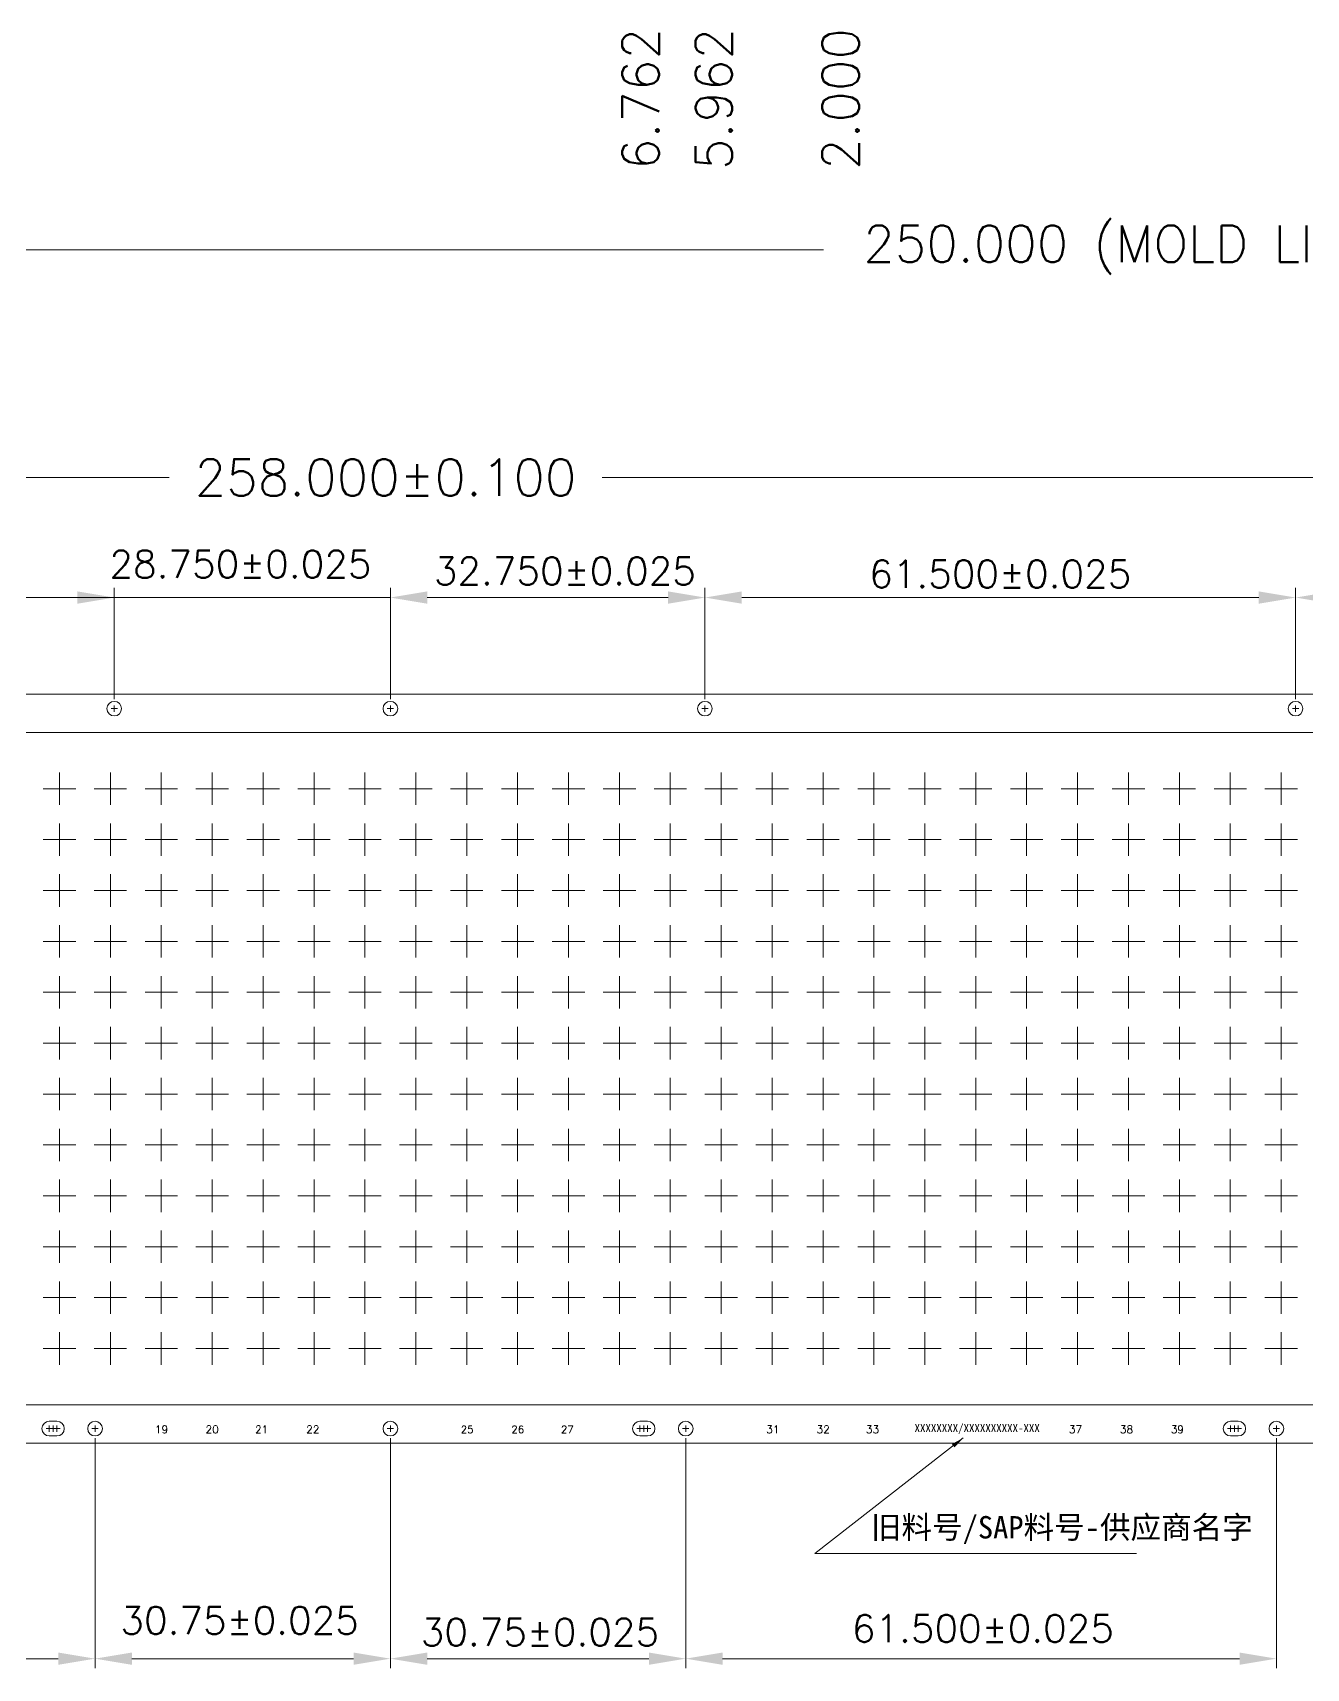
# Model space of a CAD drawing. Header units: millimetres. Extents: x 4859 to 4983, y 1620 to 1771.
# Drawn here: x 4894.8 to 4934.6, y 1623.7 to 1674.8 of the extents above; entities that cross this region are included whole.
import ezdxf

# ---------------------------------------------------------------- set-up
doc = ezdxf.new("R2010")
doc.units = ezdxf.units.MM
doc.linetypes.add('CENTER', pattern=[2, 1.25, -0.25, 0.25, -0.25])
for name, color, linetype in [('1', 7, 'Continuous'), ('PKG', 2, 'Continuous'), ('中心线', 1, 'CENTER')]:
    doc.layers.add(name, color=color, linetype=linetype)
doc.layers.add('标注线', color=3, linetype='Continuous', lineweight=18)
doc.styles.add('SIMPLEX', font='SIMPLEX')
doc.styles.get("Standard").update_dxf_attribs({"font": 'SimSun.ttf'})
doc.styles.add('宋体', font='SimSun.ttf')
doc.dimstyles.new('ISO-25', dxfattribs={"dimtxt": 0.1, "dimasz": 0.08, "dimexe": 0.015, "dimexo": 0.015, "dimgap": 0.02, "dimtad": 0, "dimzin": 1, "dimdsep": 46, "dimtxsty": 'Standard', "dimcen": 0.1, "dimadec": 0, "dimazin": 0, "dimtfac": 1, "dimtmove": 0, "dimatfit": 3, "dimfxl": 1, "dimarcsym": 0})

msp = doc.modelspace()

# ---------------------------------------------------------------- linework, layer by layer
at = {"layer": '1', "lineweight": 5}
for p, q in [((4867.4315, 1654.1695), (4944.2315, 1654.1695)), ((4944.2315, 1630.7695), (4867.4315, 1630.7695))]:
    msp.add_line(p, q, dxfattribs=at)
for points in [[(4895.5679, 1630.9945, 1), (4895.5679, 1631.4517), (4895.3279, 1631.4517, 1), (4895.3279, 1630.9945)], [(4914.0179, 1630.9945, 1), (4914.0179, 1631.4517), (4913.7779, 1631.4517, 1), (4913.7779, 1630.9945)], [(4932.4679, 1630.9945, 1), (4932.4679, 1631.4517), (4932.2279, 1631.4517, 1), (4932.2279, 1630.9945)]]:
    msp.add_lwpolyline(points, format="xyb", close=True, dxfattribs=at)
for centre in [(4897.3565, 1653.7159), (4905.9815, 1653.7159), (4915.8065, 1653.7159), (4934.2565, 1653.7159), (4896.7565, 1631.2231), (4905.9815, 1631.2231), (4915.2065, 1631.2231), (4933.6565, 1631.2231)]:
    msp.add_circle(centre, 0.2286, dxfattribs=at)
at = {"layer": 'PKG', "lineweight": 5}
for p, q in [((4897.2565, 1653.7159), (4897.4565, 1653.7159)), ((4897.3565, 1653.6159), (4897.3565, 1653.8159)), ((4905.8815, 1653.7159), (4906.0815, 1653.7159)), ((4905.9815, 1653.6159), (4905.9815, 1653.8159)), ((4915.7065, 1653.7159), (4915.9065, 1653.7159)), ((4915.8065, 1653.6159), (4915.8065, 1653.8159)), ((4934.1565, 1653.7159), (4934.3565, 1653.7159)), ((4934.2565, 1653.6159), (4934.2565, 1653.8159)), ((4895.2279, 1631.2231), (4895.4279, 1631.2231)), ((4895.3279, 1631.1231), (4895.3279, 1631.3231)), ((4895.3479, 1631.2231), (4895.5479, 1631.2231)), ((4895.4479, 1631.1231), (4895.4479, 1631.3231)), ((4895.4679, 1631.2231), (4895.6679, 1631.2231)), ((4895.5679, 1631.1231), (4895.5679, 1631.3231)), ((4896.6565, 1631.2231), (4896.8565, 1631.2231)), ((4896.7565, 1631.1231), (4896.7565, 1631.3231)), ((4905.8815, 1631.2231), (4906.0815, 1631.2231)), ((4905.9815, 1631.1231), (4905.9815, 1631.3231)), ((4913.6779, 1631.2231), (4913.8779, 1631.2231)), ((4913.7779, 1631.1231), (4913.7779, 1631.3231)), ((4913.7979, 1631.2231), (4913.9979, 1631.2231)), ((4913.8979, 1631.1231), (4913.8979, 1631.3231)), ((4913.9179, 1631.2231), (4914.1179, 1631.2231)), ((4914.0179, 1631.1231), (4914.0179, 1631.3231)), ((4915.1065, 1631.2231), (4915.3065, 1631.2231)), ((4915.2065, 1631.1231), (4915.2065, 1631.3231)), ((4932.1279, 1631.2231), (4932.3279, 1631.2231)), ((4932.2279, 1631.1231), (4932.2279, 1631.3231)), ((4932.2479, 1631.2231), (4932.4479, 1631.2231)), ((4932.3479, 1631.1231), (4932.3479, 1631.3231)), ((4932.3679, 1631.2231), (4932.5679, 1631.2231)), ((4932.4679, 1631.1231), (4932.4679, 1631.3231)), ((4933.5565, 1631.2231), (4933.7565, 1631.2231)), ((4933.6565, 1631.1231), (4933.6565, 1631.3231))]:
    msp.add_line(p, q, dxfattribs=at)
msp.add_lwpolyline([(4868.4815, 1631.9695), (4943.4815, 1631.9695), (4943.4815, 1652.9695), (4868.4815, 1652.9695)], close=True, dxfattribs=at)
at = {"layer": '中心线', "linetype": 'CENTER', "lineweight": 5}
for p, q in [((4895.6465, 1651.7218), (4895.6465, 1650.7073)), ((4897.2365, 1651.7218), (4897.2365, 1650.7073)), ((4898.8265, 1651.7218), (4898.8265, 1650.7073)), ((4900.4165, 1651.7218), (4900.4165, 1650.7073)), ((4902.0065, 1651.7218), (4902.0065, 1650.7073)), ((4903.5965, 1651.7218), (4903.5965, 1650.7073)), ((4905.1865, 1651.7218), (4905.1865, 1650.7073)), ((4906.7765, 1651.7218), (4906.7765, 1650.7073)), ((4908.3665, 1651.7218), (4908.3665, 1650.7073)), ((4909.9565, 1651.7218), (4909.9565, 1650.7073)), ((4911.5465, 1651.7218), (4911.5465, 1650.7073)), ((4913.1365, 1651.7218), (4913.1365, 1650.7073)), ((4914.7265, 1651.7218), (4914.7265, 1650.7073)), ((4916.3165, 1651.7218), (4916.3165, 1650.7073)), ((4917.9065, 1651.7218), (4917.9065, 1650.7073)), ((4919.4965, 1651.7218), (4919.4965, 1650.7073)), ((4921.0865, 1651.7218), (4921.0865, 1650.7073)), ((4922.6765, 1651.7218), (4922.6765, 1650.7073)), ((4924.2665, 1651.7218), (4924.2665, 1650.7073)), ((4925.8565, 1651.7218), (4925.8565, 1650.7073)), ((4927.4465, 1651.7218), (4927.4465, 1650.7073)), ((4929.0365, 1651.7218), (4929.0365, 1650.7073)), ((4930.6265, 1651.7218), (4930.6265, 1650.7073)), ((4932.2165, 1651.7218), (4932.2165, 1650.7073)), ((4933.8065, 1651.7218), (4933.8065, 1650.7073)), ((4895.1392, 1651.2145), (4896.1537, 1651.2145)), ((4896.7292, 1651.2145), (4897.7437, 1651.2145)), ((4898.3192, 1651.2145), (4899.3337, 1651.2145)), ((4899.9092, 1651.2145), (4900.9237, 1651.2145)), ((4901.4992, 1651.2145), (4902.5137, 1651.2145)), ((4903.0892, 1651.2145), (4904.1037, 1651.2145)), ((4904.6792, 1651.2145), (4905.6937, 1651.2145)), ((4906.2692, 1651.2145), (4907.2837, 1651.2145)), ((4907.8592, 1651.2145), (4908.8737, 1651.2145)), ((4909.4492, 1651.2145), (4910.4637, 1651.2145)), ((4911.0392, 1651.2145), (4912.0537, 1651.2145)), ((4912.6292, 1651.2145), (4913.6437, 1651.2145)), ((4914.2192, 1651.2145), (4915.2337, 1651.2145)), ((4915.8092, 1651.2145), (4916.8237, 1651.2145)), ((4917.3992, 1651.2145), (4918.4137, 1651.2145)), ((4918.9892, 1651.2145), (4920.0037, 1651.2145)), ((4920.5792, 1651.2145), (4921.5937, 1651.2145)), ((4922.1692, 1651.2145), (4923.1837, 1651.2145)), ((4923.7592, 1651.2145), (4924.7737, 1651.2145)), ((4925.3492, 1651.2145), (4926.3637, 1651.2145)), ((4926.9392, 1651.2145), (4927.9537, 1651.2145)), ((4928.5292, 1651.2145), (4929.5437, 1651.2145)), ((4930.1192, 1651.2145), (4931.1337, 1651.2145)), ((4931.7092, 1651.2145), (4932.7237, 1651.2145)), ((4933.2992, 1651.2145), (4934.3137, 1651.2145)), ((4895.6465, 1650.1318), (4895.6465, 1649.1173)), ((4897.2365, 1650.1318), (4897.2365, 1649.1173)), ((4898.8265, 1650.1318), (4898.8265, 1649.1173)), ((4900.4165, 1650.1318), (4900.4165, 1649.1173)), ((4902.0065, 1650.1318), (4902.0065, 1649.1173)), ((4903.5965, 1650.1318), (4903.5965, 1649.1173)), ((4905.1865, 1650.1318), (4905.1865, 1649.1173)), ((4906.7765, 1650.1318), (4906.7765, 1649.1173)), ((4908.3665, 1650.1318), (4908.3665, 1649.1173)), ((4909.9565, 1650.1318), (4909.9565, 1649.1173)), ((4911.5465, 1650.1318), (4911.5465, 1649.1173)), ((4913.1365, 1650.1318), (4913.1365, 1649.1173)), ((4914.7265, 1650.1318), (4914.7265, 1649.1173)), ((4916.3165, 1650.1318), (4916.3165, 1649.1173)), ((4917.9065, 1650.1318), (4917.9065, 1649.1173)), ((4919.4965, 1650.1318), (4919.4965, 1649.1173)), ((4921.0865, 1650.1318), (4921.0865, 1649.1173)), ((4922.6765, 1650.1318), (4922.6765, 1649.1173)), ((4924.2665, 1650.1318), (4924.2665, 1649.1173)), ((4925.8565, 1650.1318), (4925.8565, 1649.1173)), ((4927.4465, 1650.1318), (4927.4465, 1649.1173)), ((4929.0365, 1650.1318), (4929.0365, 1649.1173)), ((4930.6265, 1650.1318), (4930.6265, 1649.1173)), ((4932.2165, 1650.1318), (4932.2165, 1649.1173)), ((4933.8065, 1650.1318), (4933.8065, 1649.1173)), ((4895.1392, 1649.6245), (4896.1537, 1649.6245)), ((4896.7292, 1649.6245), (4897.7437, 1649.6245)), ((4898.3192, 1649.6245), (4899.3337, 1649.6245)), ((4899.9092, 1649.6245), (4900.9237, 1649.6245)), ((4901.4992, 1649.6245), (4902.5137, 1649.6245)), ((4903.0892, 1649.6245), (4904.1037, 1649.6245)), ((4904.6792, 1649.6245), (4905.6937, 1649.6245)), ((4906.2692, 1649.6245), (4907.2837, 1649.6245)), ((4907.8592, 1649.6245), (4908.8737, 1649.6245)), ((4909.4492, 1649.6245), (4910.4637, 1649.6245)), ((4911.0392, 1649.6245), (4912.0537, 1649.6245)), ((4912.6292, 1649.6245), (4913.6437, 1649.6245)), ((4914.2192, 1649.6245), (4915.2337, 1649.6245)), ((4915.8092, 1649.6245), (4916.8237, 1649.6245)), ((4917.3992, 1649.6245), (4918.4137, 1649.6245)), ((4918.9892, 1649.6245), (4920.0037, 1649.6245)), ((4920.5792, 1649.6245), (4921.5937, 1649.6245)), ((4922.1692, 1649.6245), (4923.1837, 1649.6245)), ((4923.7592, 1649.6245), (4924.7737, 1649.6245)), ((4925.3492, 1649.6245), (4926.3637, 1649.6245)), ((4926.9392, 1649.6245), (4927.9537, 1649.6245)), ((4928.5292, 1649.6245), (4929.5437, 1649.6245)), ((4930.1192, 1649.6245), (4931.1337, 1649.6245)), ((4931.7092, 1649.6245), (4932.7237, 1649.6245)), ((4933.2992, 1649.6245), (4934.3137, 1649.6245)), ((4895.6465, 1648.5418), (4895.6465, 1647.5273)), ((4897.2365, 1648.5418), (4897.2365, 1647.5273)), ((4898.8265, 1648.5418), (4898.8265, 1647.5273)), ((4900.4165, 1648.5418), (4900.4165, 1647.5273)), ((4902.0065, 1648.5418), (4902.0065, 1647.5273)), ((4903.5965, 1648.5418), (4903.5965, 1647.5273)), ((4905.1865, 1648.5418), (4905.1865, 1647.5273)), ((4906.7765, 1648.5418), (4906.7765, 1647.5273)), ((4908.3665, 1648.5418), (4908.3665, 1647.5273)), ((4909.9565, 1648.5418), (4909.9565, 1647.5273)), ((4911.5465, 1648.5418), (4911.5465, 1647.5273)), ((4913.1365, 1648.5418), (4913.1365, 1647.5273)), ((4914.7265, 1648.5418), (4914.7265, 1647.5273)), ((4916.3165, 1648.5418), (4916.3165, 1647.5273)), ((4917.9065, 1648.5418), (4917.9065, 1647.5273)), ((4919.4965, 1648.5418), (4919.4965, 1647.5273)), ((4921.0865, 1648.5418), (4921.0865, 1647.5273)), ((4922.6765, 1648.5418), (4922.6765, 1647.5273)), ((4924.2665, 1648.5418), (4924.2665, 1647.5273)), ((4925.8565, 1648.5418), (4925.8565, 1647.5273)), ((4927.4465, 1648.5418), (4927.4465, 1647.5273)), ((4929.0365, 1648.5418), (4929.0365, 1647.5273)), ((4930.6265, 1648.5418), (4930.6265, 1647.5273)), ((4932.2165, 1648.5418), (4932.2165, 1647.5273)), ((4933.8065, 1648.5418), (4933.8065, 1647.5273)), ((4895.1392, 1648.0345), (4896.1537, 1648.0345)), ((4896.7292, 1648.0345), (4897.7437, 1648.0345)), ((4898.3192, 1648.0345), (4899.3337, 1648.0345)), ((4899.9092, 1648.0345), (4900.9237, 1648.0345)), ((4901.4992, 1648.0345), (4902.5137, 1648.0345)), ((4903.0892, 1648.0345), (4904.1037, 1648.0345)), ((4904.6792, 1648.0345), (4905.6937, 1648.0345)), ((4906.2692, 1648.0345), (4907.2837, 1648.0345)), ((4907.8592, 1648.0345), (4908.8737, 1648.0345)), ((4909.4492, 1648.0345), (4910.4637, 1648.0345)), ((4911.0392, 1648.0345), (4912.0537, 1648.0345)), ((4912.6292, 1648.0345), (4913.6437, 1648.0345)), ((4914.2192, 1648.0345), (4915.2337, 1648.0345)), ((4915.8092, 1648.0345), (4916.8237, 1648.0345)), ((4917.3992, 1648.0345), (4918.4137, 1648.0345)), ((4918.9892, 1648.0345), (4920.0037, 1648.0345)), ((4920.5792, 1648.0345), (4921.5937, 1648.0345)), ((4922.1692, 1648.0345), (4923.1837, 1648.0345)), ((4923.7592, 1648.0345), (4924.7737, 1648.0345)), ((4925.3492, 1648.0345), (4926.3637, 1648.0345)), ((4926.9392, 1648.0345), (4927.9537, 1648.0345)), ((4928.5292, 1648.0345), (4929.5437, 1648.0345)), ((4930.1192, 1648.0345), (4931.1337, 1648.0345)), ((4931.7092, 1648.0345), (4932.7237, 1648.0345)), ((4933.2992, 1648.0345), (4934.3137, 1648.0345)), ((4895.6465, 1646.9518), (4895.6465, 1645.9373)), ((4897.2365, 1646.9518), (4897.2365, 1645.9373)), ((4898.8265, 1646.9518), (4898.8265, 1645.9373)), ((4900.4165, 1646.9518), (4900.4165, 1645.9373)), ((4902.0065, 1646.9518), (4902.0065, 1645.9373)), ((4903.5965, 1646.9518), (4903.5965, 1645.9373)), ((4905.1865, 1646.9518), (4905.1865, 1645.9373)), ((4906.7765, 1646.9518), (4906.7765, 1645.9373)), ((4908.3665, 1646.9518), (4908.3665, 1645.9373)), ((4909.9565, 1646.9518), (4909.9565, 1645.9373)), ((4911.5465, 1646.9518), (4911.5465, 1645.9373)), ((4913.1365, 1646.9518), (4913.1365, 1645.9373)), ((4914.7265, 1646.9518), (4914.7265, 1645.9373)), ((4916.3165, 1646.9518), (4916.3165, 1645.9373)), ((4917.9065, 1646.9518), (4917.9065, 1645.9373)), ((4919.4965, 1646.9518), (4919.4965, 1645.9373)), ((4921.0865, 1646.9518), (4921.0865, 1645.9373)), ((4922.6765, 1646.9518), (4922.6765, 1645.9373)), ((4924.2665, 1646.9518), (4924.2665, 1645.9373)), ((4925.8565, 1646.9518), (4925.8565, 1645.9373)), ((4927.4465, 1646.9518), (4927.4465, 1645.9373)), ((4929.0365, 1646.9518), (4929.0365, 1645.9373)), ((4930.6265, 1646.9518), (4930.6265, 1645.9373)), ((4932.2165, 1646.9518), (4932.2165, 1645.9373)), ((4933.8065, 1646.9518), (4933.8065, 1645.9373)), ((4895.1392, 1646.4445), (4896.1537, 1646.4445)), ((4896.7292, 1646.4445), (4897.7437, 1646.4445)), ((4898.3192, 1646.4445), (4899.3337, 1646.4445)), ((4899.9092, 1646.4445), (4900.9237, 1646.4445)), ((4901.4992, 1646.4445), (4902.5137, 1646.4445)), ((4903.0892, 1646.4445), (4904.1037, 1646.4445)), ((4904.6792, 1646.4445), (4905.6937, 1646.4445)), ((4906.2692, 1646.4445), (4907.2837, 1646.4445)), ((4907.8592, 1646.4445), (4908.8737, 1646.4445)), ((4909.4492, 1646.4445), (4910.4637, 1646.4445)), ((4911.0392, 1646.4445), (4912.0537, 1646.4445)), ((4912.6292, 1646.4445), (4913.6437, 1646.4445)), ((4914.2192, 1646.4445), (4915.2337, 1646.4445)), ((4915.8092, 1646.4445), (4916.8237, 1646.4445)), ((4917.3992, 1646.4445), (4918.4137, 1646.4445)), ((4918.9892, 1646.4445), (4920.0037, 1646.4445)), ((4920.5792, 1646.4445), (4921.5937, 1646.4445)), ((4922.1692, 1646.4445), (4923.1837, 1646.4445)), ((4923.7592, 1646.4445), (4924.7737, 1646.4445)), ((4925.3492, 1646.4445), (4926.3637, 1646.4445)), ((4926.9392, 1646.4445), (4927.9537, 1646.4445)), ((4928.5292, 1646.4445), (4929.5437, 1646.4445)), ((4930.1192, 1646.4445), (4931.1337, 1646.4445)), ((4931.7092, 1646.4445), (4932.7237, 1646.4445)), ((4933.2992, 1646.4445), (4934.3137, 1646.4445)), ((4895.6465, 1645.3618), (4895.6465, 1644.3473)), ((4897.2365, 1645.3618), (4897.2365, 1644.3473)), ((4898.8265, 1645.3618), (4898.8265, 1644.3473)), ((4900.4165, 1645.3618), (4900.4165, 1644.3473)), ((4902.0065, 1645.3618), (4902.0065, 1644.3473)), ((4903.5965, 1645.3618), (4903.5965, 1644.3473)), ((4905.1865, 1645.3618), (4905.1865, 1644.3473)), ((4906.7765, 1645.3618), (4906.7765, 1644.3473)), ((4908.3665, 1645.3618), (4908.3665, 1644.3473)), ((4909.9565, 1645.3618), (4909.9565, 1644.3473)), ((4911.5465, 1645.3618), (4911.5465, 1644.3473)), ((4913.1365, 1645.3618), (4913.1365, 1644.3473)), ((4914.7265, 1645.3618), (4914.7265, 1644.3473)), ((4916.3165, 1645.3618), (4916.3165, 1644.3473)), ((4917.9065, 1645.3618), (4917.9065, 1644.3473)), ((4919.4965, 1645.3618), (4919.4965, 1644.3473)), ((4921.0865, 1645.3618), (4921.0865, 1644.3473)), ((4922.6765, 1645.3618), (4922.6765, 1644.3473)), ((4924.2665, 1645.3618), (4924.2665, 1644.3473)), ((4925.8565, 1645.3618), (4925.8565, 1644.3473)), ((4927.4465, 1645.3618), (4927.4465, 1644.3473)), ((4929.0365, 1645.3618), (4929.0365, 1644.3473)), ((4930.6265, 1645.3618), (4930.6265, 1644.3473)), ((4932.2165, 1645.3618), (4932.2165, 1644.3473)), ((4933.8065, 1645.3618), (4933.8065, 1644.3473)), ((4895.1392, 1644.8545), (4896.1537, 1644.8545)), ((4896.7292, 1644.8545), (4897.7437, 1644.8545)), ((4898.3192, 1644.8545), (4899.3337, 1644.8545)), ((4899.9092, 1644.8545), (4900.9237, 1644.8545)), ((4901.4992, 1644.8545), (4902.5137, 1644.8545)), ((4903.0892, 1644.8545), (4904.1037, 1644.8545)), ((4904.6792, 1644.8545), (4905.6937, 1644.8545)), ((4906.2692, 1644.8545), (4907.2837, 1644.8545)), ((4907.8592, 1644.8545), (4908.8737, 1644.8545)), ((4909.4492, 1644.8545), (4910.4637, 1644.8545)), ((4911.0392, 1644.8545), (4912.0537, 1644.8545)), ((4912.6292, 1644.8545), (4913.6437, 1644.8545)), ((4914.2192, 1644.8545), (4915.2337, 1644.8545)), ((4915.8092, 1644.8545), (4916.8237, 1644.8545)), ((4917.3992, 1644.8545), (4918.4137, 1644.8545)), ((4918.9892, 1644.8545), (4920.0037, 1644.8545)), ((4920.5792, 1644.8545), (4921.5937, 1644.8545)), ((4922.1692, 1644.8545), (4923.1837, 1644.8545)), ((4923.7592, 1644.8545), (4924.7737, 1644.8545)), ((4925.3492, 1644.8545), (4926.3637, 1644.8545)), ((4926.9392, 1644.8545), (4927.9537, 1644.8545)), ((4928.5292, 1644.8545), (4929.5437, 1644.8545)), ((4930.1192, 1644.8545), (4931.1337, 1644.8545)), ((4931.7092, 1644.8545), (4932.7237, 1644.8545)), ((4933.2992, 1644.8545), (4934.3137, 1644.8545)), ((4895.6465, 1643.7718), (4895.6465, 1642.7573)), ((4897.2365, 1643.7718), (4897.2365, 1642.7573)), ((4898.8265, 1643.7718), (4898.8265, 1642.7573)), ((4900.4165, 1643.7718), (4900.4165, 1642.7573)), ((4902.0065, 1643.7718), (4902.0065, 1642.7573)), ((4903.5965, 1643.7718), (4903.5965, 1642.7573)), ((4905.1865, 1643.7718), (4905.1865, 1642.7573)), ((4906.7765, 1643.7718), (4906.7765, 1642.7573)), ((4908.3665, 1643.7718), (4908.3665, 1642.7573)), ((4909.9565, 1643.7718), (4909.9565, 1642.7573)), ((4911.5465, 1643.7718), (4911.5465, 1642.7573)), ((4913.1365, 1643.7718), (4913.1365, 1642.7573)), ((4914.7265, 1643.7718), (4914.7265, 1642.7573)), ((4916.3165, 1643.7718), (4916.3165, 1642.7573)), ((4917.9065, 1643.7718), (4917.9065, 1642.7573)), ((4919.4965, 1643.7718), (4919.4965, 1642.7573)), ((4921.0865, 1643.7718), (4921.0865, 1642.7573)), ((4922.6765, 1643.7718), (4922.6765, 1642.7573)), ((4924.2665, 1643.7718), (4924.2665, 1642.7573)), ((4925.8565, 1643.7718), (4925.8565, 1642.7573)), ((4927.4465, 1643.7718), (4927.4465, 1642.7573)), ((4929.0365, 1643.7718), (4929.0365, 1642.7573)), ((4930.6265, 1643.7718), (4930.6265, 1642.7573)), ((4932.2165, 1643.7718), (4932.2165, 1642.7573)), ((4933.8065, 1643.7718), (4933.8065, 1642.7573)), ((4895.1392, 1643.2645), (4896.1537, 1643.2645)), ((4896.7292, 1643.2645), (4897.7437, 1643.2645)), ((4898.3192, 1643.2645), (4899.3337, 1643.2645)), ((4899.9092, 1643.2645), (4900.9237, 1643.2645)), ((4901.4992, 1643.2645), (4902.5137, 1643.2645)), ((4903.0892, 1643.2645), (4904.1037, 1643.2645)), ((4904.6792, 1643.2645), (4905.6937, 1643.2645)), ((4906.2692, 1643.2645), (4907.2837, 1643.2645)), ((4907.8592, 1643.2645), (4908.8737, 1643.2645)), ((4909.4492, 1643.2645), (4910.4637, 1643.2645)), ((4911.0392, 1643.2645), (4912.0537, 1643.2645)), ((4912.6292, 1643.2645), (4913.6437, 1643.2645)), ((4914.2192, 1643.2645), (4915.2337, 1643.2645)), ((4915.8092, 1643.2645), (4916.8237, 1643.2645)), ((4917.3992, 1643.2645), (4918.4137, 1643.2645)), ((4918.9892, 1643.2645), (4920.0037, 1643.2645)), ((4920.5792, 1643.2645), (4921.5937, 1643.2645)), ((4922.1692, 1643.2645), (4923.1837, 1643.2645)), ((4923.7592, 1643.2645), (4924.7737, 1643.2645)), ((4925.3492, 1643.2645), (4926.3637, 1643.2645)), ((4926.9392, 1643.2645), (4927.9537, 1643.2645)), ((4928.5292, 1643.2645), (4929.5437, 1643.2645)), ((4930.1192, 1643.2645), (4931.1337, 1643.2645)), ((4931.7092, 1643.2645), (4932.7237, 1643.2645)), ((4933.2992, 1643.2645), (4934.3137, 1643.2645)), ((4895.6465, 1642.1818), (4895.6465, 1641.1673)), ((4897.2365, 1642.1818), (4897.2365, 1641.1673)), ((4898.8265, 1642.1818), (4898.8265, 1641.1673)), ((4900.4165, 1642.1818), (4900.4165, 1641.1673)), ((4902.0065, 1642.1818), (4902.0065, 1641.1673)), ((4903.5965, 1642.1818), (4903.5965, 1641.1673)), ((4905.1865, 1642.1818), (4905.1865, 1641.1673)), ((4906.7765, 1642.1818), (4906.7765, 1641.1673)), ((4908.3665, 1642.1818), (4908.3665, 1641.1673)), ((4909.9565, 1642.1818), (4909.9565, 1641.1673)), ((4911.5465, 1642.1818), (4911.5465, 1641.1673)), ((4913.1365, 1642.1818), (4913.1365, 1641.1673)), ((4914.7265, 1642.1818), (4914.7265, 1641.1673)), ((4916.3165, 1642.1818), (4916.3165, 1641.1673)), ((4917.9065, 1642.1818), (4917.9065, 1641.1673)), ((4919.4965, 1642.1818), (4919.4965, 1641.1673)), ((4921.0865, 1642.1818), (4921.0865, 1641.1673)), ((4922.6765, 1642.1818), (4922.6765, 1641.1673)), ((4924.2665, 1642.1818), (4924.2665, 1641.1673)), ((4925.8565, 1642.1818), (4925.8565, 1641.1673)), ((4927.4465, 1642.1818), (4927.4465, 1641.1673)), ((4929.0365, 1642.1818), (4929.0365, 1641.1673)), ((4930.6265, 1642.1818), (4930.6265, 1641.1673)), ((4932.2165, 1642.1818), (4932.2165, 1641.1673)), ((4933.8065, 1642.1818), (4933.8065, 1641.1673)), ((4895.1392, 1641.6745), (4896.1537, 1641.6745)), ((4896.7292, 1641.6745), (4897.7437, 1641.6745)), ((4898.3192, 1641.6745), (4899.3337, 1641.6745)), ((4899.9092, 1641.6745), (4900.9237, 1641.6745)), ((4901.4992, 1641.6745), (4902.5137, 1641.6745)), ((4903.0892, 1641.6745), (4904.1037, 1641.6745)), ((4904.6792, 1641.6745), (4905.6937, 1641.6745)), ((4906.2692, 1641.6745), (4907.2837, 1641.6745)), ((4907.8592, 1641.6745), (4908.8737, 1641.6745)), ((4909.4492, 1641.6745), (4910.4637, 1641.6745)), ((4911.0392, 1641.6745), (4912.0537, 1641.6745)), ((4912.6292, 1641.6745), (4913.6437, 1641.6745)), ((4914.2192, 1641.6745), (4915.2337, 1641.6745)), ((4915.8092, 1641.6745), (4916.8237, 1641.6745)), ((4917.3992, 1641.6745), (4918.4137, 1641.6745)), ((4918.9892, 1641.6745), (4920.0037, 1641.6745)), ((4920.5792, 1641.6745), (4921.5937, 1641.6745)), ((4922.1692, 1641.6745), (4923.1837, 1641.6745)), ((4923.7592, 1641.6745), (4924.7737, 1641.6745)), ((4925.3492, 1641.6745), (4926.3637, 1641.6745)), ((4926.9392, 1641.6745), (4927.9537, 1641.6745)), ((4928.5292, 1641.6745), (4929.5437, 1641.6745)), ((4930.1192, 1641.6745), (4931.1337, 1641.6745)), ((4931.7092, 1641.6745), (4932.7237, 1641.6745)), ((4933.2992, 1641.6745), (4934.3137, 1641.6745)), ((4895.6465, 1640.5918), (4895.6465, 1639.5773)), ((4897.2365, 1640.5918), (4897.2365, 1639.5773)), ((4898.8265, 1640.5918), (4898.8265, 1639.5773)), ((4900.4165, 1640.5918), (4900.4165, 1639.5773)), ((4902.0065, 1640.5918), (4902.0065, 1639.5773)), ((4903.5965, 1640.5918), (4903.5965, 1639.5773)), ((4905.1865, 1640.5918), (4905.1865, 1639.5773)), ((4906.7765, 1640.5918), (4906.7765, 1639.5773)), ((4908.3665, 1640.5918), (4908.3665, 1639.5773)), ((4909.9565, 1640.5918), (4909.9565, 1639.5773)), ((4911.5465, 1640.5918), (4911.5465, 1639.5773)), ((4913.1365, 1640.5918), (4913.1365, 1639.5773)), ((4914.7265, 1640.5918), (4914.7265, 1639.5773)), ((4916.3165, 1640.5918), (4916.3165, 1639.5773)), ((4917.9065, 1640.5918), (4917.9065, 1639.5773)), ((4919.4965, 1640.5918), (4919.4965, 1639.5773)), ((4921.0865, 1640.5918), (4921.0865, 1639.5773)), ((4922.6765, 1640.5918), (4922.6765, 1639.5773)), ((4924.2665, 1640.5918), (4924.2665, 1639.5773)), ((4925.8565, 1640.5918), (4925.8565, 1639.5773)), ((4927.4465, 1640.5918), (4927.4465, 1639.5773)), ((4929.0365, 1640.5918), (4929.0365, 1639.5773)), ((4930.6265, 1640.5918), (4930.6265, 1639.5773)), ((4932.2165, 1640.5918), (4932.2165, 1639.5773)), ((4933.8065, 1640.5918), (4933.8065, 1639.5773)), ((4895.1392, 1640.0845), (4896.1537, 1640.0845)), ((4896.7292, 1640.0845), (4897.7437, 1640.0845)), ((4898.3192, 1640.0845), (4899.3337, 1640.0845)), ((4899.9092, 1640.0845), (4900.9237, 1640.0845)), ((4901.4992, 1640.0845), (4902.5137, 1640.0845)), ((4903.0892, 1640.0845), (4904.1037, 1640.0845)), ((4904.6792, 1640.0845), (4905.6937, 1640.0845)), ((4906.2692, 1640.0845), (4907.2837, 1640.0845)), ((4907.8592, 1640.0845), (4908.8737, 1640.0845)), ((4909.4492, 1640.0845), (4910.4637, 1640.0845)), ((4911.0392, 1640.0845), (4912.0537, 1640.0845)), ((4912.6292, 1640.0845), (4913.6437, 1640.0845)), ((4914.2192, 1640.0845), (4915.2337, 1640.0845)), ((4915.8092, 1640.0845), (4916.8237, 1640.0845)), ((4917.3992, 1640.0845), (4918.4137, 1640.0845)), ((4918.9892, 1640.0845), (4920.0037, 1640.0845)), ((4920.5792, 1640.0845), (4921.5937, 1640.0845)), ((4922.1692, 1640.0845), (4923.1837, 1640.0845)), ((4923.7592, 1640.0845), (4924.7737, 1640.0845)), ((4925.3492, 1640.0845), (4926.3637, 1640.0845)), ((4926.9392, 1640.0845), (4927.9537, 1640.0845)), ((4928.5292, 1640.0845), (4929.5437, 1640.0845)), ((4930.1192, 1640.0845), (4931.1337, 1640.0845)), ((4931.7092, 1640.0845), (4932.7237, 1640.0845)), ((4933.2992, 1640.0845), (4934.3137, 1640.0845)), ((4895.6465, 1639.0018), (4895.6465, 1637.9873)), ((4897.2365, 1639.0018), (4897.2365, 1637.9873)), ((4898.8265, 1639.0018), (4898.8265, 1637.9873)), ((4900.4165, 1639.0018), (4900.4165, 1637.9873)), ((4902.0065, 1639.0018), (4902.0065, 1637.9873)), ((4903.5965, 1639.0018), (4903.5965, 1637.9873)), ((4905.1865, 1639.0018), (4905.1865, 1637.9873)), ((4906.7765, 1639.0018), (4906.7765, 1637.9873)), ((4908.3665, 1639.0018), (4908.3665, 1637.9873)), ((4909.9565, 1639.0018), (4909.9565, 1637.9873)), ((4911.5465, 1639.0018), (4911.5465, 1637.9873)), ((4913.1365, 1639.0018), (4913.1365, 1637.9873)), ((4914.7265, 1639.0018), (4914.7265, 1637.9873)), ((4916.3165, 1639.0018), (4916.3165, 1637.9873)), ((4917.9065, 1639.0018), (4917.9065, 1637.9873)), ((4919.4965, 1639.0018), (4919.4965, 1637.9873)), ((4921.0865, 1639.0018), (4921.0865, 1637.9873)), ((4922.6765, 1639.0018), (4922.6765, 1637.9873)), ((4924.2665, 1639.0018), (4924.2665, 1637.9873)), ((4925.8565, 1639.0018), (4925.8565, 1637.9873)), ((4927.4465, 1639.0018), (4927.4465, 1637.9873)), ((4929.0365, 1639.0018), (4929.0365, 1637.9873)), ((4930.6265, 1639.0018), (4930.6265, 1637.9873)), ((4932.2165, 1639.0018), (4932.2165, 1637.9873)), ((4933.8065, 1639.0018), (4933.8065, 1637.9873)), ((4895.1392, 1638.4945), (4896.1537, 1638.4945)), ((4896.7292, 1638.4945), (4897.7437, 1638.4945)), ((4898.3192, 1638.4945), (4899.3337, 1638.4945)), ((4899.9092, 1638.4945), (4900.9237, 1638.4945)), ((4901.4992, 1638.4945), (4902.5137, 1638.4945)), ((4903.0892, 1638.4945), (4904.1037, 1638.4945)), ((4904.6792, 1638.4945), (4905.6937, 1638.4945)), ((4906.2692, 1638.4945), (4907.2837, 1638.4945)), ((4907.8592, 1638.4945), (4908.8737, 1638.4945)), ((4909.4492, 1638.4945), (4910.4637, 1638.4945)), ((4911.0392, 1638.4945), (4912.0537, 1638.4945)), ((4912.6292, 1638.4945), (4913.6437, 1638.4945)), ((4914.2192, 1638.4945), (4915.2337, 1638.4945)), ((4915.8092, 1638.4945), (4916.8237, 1638.4945)), ((4917.3992, 1638.4945), (4918.4137, 1638.4945)), ((4918.9892, 1638.4945), (4920.0037, 1638.4945)), ((4920.5792, 1638.4945), (4921.5937, 1638.4945)), ((4922.1692, 1638.4945), (4923.1837, 1638.4945)), ((4923.7592, 1638.4945), (4924.7737, 1638.4945)), ((4925.3492, 1638.4945), (4926.3637, 1638.4945)), ((4926.9392, 1638.4945), (4927.9537, 1638.4945)), ((4928.5292, 1638.4945), (4929.5437, 1638.4945)), ((4930.1192, 1638.4945), (4931.1337, 1638.4945)), ((4931.7092, 1638.4945), (4932.7237, 1638.4945)), ((4933.2992, 1638.4945), (4934.3137, 1638.4945)), ((4895.6465, 1637.4118), (4895.6465, 1636.3973)), ((4897.2365, 1637.4118), (4897.2365, 1636.3973)), ((4898.8265, 1637.4118), (4898.8265, 1636.3973)), ((4900.4165, 1637.4118), (4900.4165, 1636.3973)), ((4902.0065, 1637.4118), (4902.0065, 1636.3973)), ((4903.5965, 1637.4118), (4903.5965, 1636.3973)), ((4905.1865, 1637.4118), (4905.1865, 1636.3973)), ((4906.7765, 1637.4118), (4906.7765, 1636.3973)), ((4908.3665, 1637.4118), (4908.3665, 1636.3973)), ((4909.9565, 1637.4118), (4909.9565, 1636.3973)), ((4911.5465, 1637.4118), (4911.5465, 1636.3973)), ((4913.1365, 1637.4118), (4913.1365, 1636.3973)), ((4914.7265, 1637.4118), (4914.7265, 1636.3973)), ((4916.3165, 1637.4118), (4916.3165, 1636.3973)), ((4917.9065, 1637.4118), (4917.9065, 1636.3973)), ((4919.4965, 1637.4118), (4919.4965, 1636.3973)), ((4921.0865, 1637.4118), (4921.0865, 1636.3973)), ((4922.6765, 1637.4118), (4922.6765, 1636.3973)), ((4924.2665, 1637.4118), (4924.2665, 1636.3973)), ((4925.8565, 1637.4118), (4925.8565, 1636.3973)), ((4927.4465, 1637.4118), (4927.4465, 1636.3973)), ((4929.0365, 1637.4118), (4929.0365, 1636.3973)), ((4930.6265, 1637.4118), (4930.6265, 1636.3973)), ((4932.2165, 1637.4118), (4932.2165, 1636.3973)), ((4933.8065, 1637.4118), (4933.8065, 1636.3973)), ((4895.1392, 1636.9045), (4896.1537, 1636.9045)), ((4896.7292, 1636.9045), (4897.7437, 1636.9045)), ((4898.3192, 1636.9045), (4899.3337, 1636.9045)), ((4899.9092, 1636.9045), (4900.9237, 1636.9045)), ((4901.4992, 1636.9045), (4902.5137, 1636.9045)), ((4903.0892, 1636.9045), (4904.1037, 1636.9045)), ((4904.6792, 1636.9045), (4905.6937, 1636.9045)), ((4906.2692, 1636.9045), (4907.2837, 1636.9045)), ((4907.8592, 1636.9045), (4908.8737, 1636.9045)), ((4909.4492, 1636.9045), (4910.4637, 1636.9045)), ((4911.0392, 1636.9045), (4912.0537, 1636.9045)), ((4912.6292, 1636.9045), (4913.6437, 1636.9045)), ((4914.2192, 1636.9045), (4915.2337, 1636.9045)), ((4915.8092, 1636.9045), (4916.8237, 1636.9045)), ((4917.3992, 1636.9045), (4918.4137, 1636.9045)), ((4918.9892, 1636.9045), (4920.0037, 1636.9045)), ((4920.5792, 1636.9045), (4921.5937, 1636.9045)), ((4922.1692, 1636.9045), (4923.1837, 1636.9045)), ((4923.7592, 1636.9045), (4924.7737, 1636.9045)), ((4925.3492, 1636.9045), (4926.3637, 1636.9045)), ((4926.9392, 1636.9045), (4927.9537, 1636.9045)), ((4928.5292, 1636.9045), (4929.5437, 1636.9045)), ((4930.1192, 1636.9045), (4931.1337, 1636.9045)), ((4931.7092, 1636.9045), (4932.7237, 1636.9045)), ((4933.2992, 1636.9045), (4934.3137, 1636.9045)), ((4895.6465, 1635.8218), (4895.6465, 1634.8073)), ((4897.2365, 1635.8218), (4897.2365, 1634.8073)), ((4898.8265, 1635.8218), (4898.8265, 1634.8073)), ((4900.4165, 1635.8218), (4900.4165, 1634.8073)), ((4902.0065, 1635.8218), (4902.0065, 1634.8073)), ((4903.5965, 1635.8218), (4903.5965, 1634.8073)), ((4905.1865, 1635.8218), (4905.1865, 1634.8073)), ((4906.7765, 1635.8218), (4906.7765, 1634.8073)), ((4908.3665, 1635.8218), (4908.3665, 1634.8073)), ((4909.9565, 1635.8218), (4909.9565, 1634.8073)), ((4911.5465, 1635.8218), (4911.5465, 1634.8073)), ((4913.1365, 1635.8218), (4913.1365, 1634.8073)), ((4914.7265, 1635.8218), (4914.7265, 1634.8073)), ((4916.3165, 1635.8218), (4916.3165, 1634.8073)), ((4917.9065, 1635.8218), (4917.9065, 1634.8073)), ((4919.4965, 1635.8218), (4919.4965, 1634.8073)), ((4921.0865, 1635.8218), (4921.0865, 1634.8073)), ((4922.6765, 1635.8218), (4922.6765, 1634.8073)), ((4924.2665, 1635.8218), (4924.2665, 1634.8073)), ((4925.8565, 1635.8218), (4925.8565, 1634.8073)), ((4927.4465, 1635.8218), (4927.4465, 1634.8073)), ((4929.0365, 1635.8218), (4929.0365, 1634.8073)), ((4930.6265, 1635.8218), (4930.6265, 1634.8073)), ((4932.2165, 1635.8218), (4932.2165, 1634.8073)), ((4933.8065, 1635.8218), (4933.8065, 1634.8073)), ((4895.1392, 1635.3145), (4896.1537, 1635.3145)), ((4896.7292, 1635.3145), (4897.7437, 1635.3145)), ((4898.3192, 1635.3145), (4899.3337, 1635.3145)), ((4899.9092, 1635.3145), (4900.9237, 1635.3145)), ((4901.4992, 1635.3145), (4902.5137, 1635.3145)), ((4903.0892, 1635.3145), (4904.1037, 1635.3145)), ((4904.6792, 1635.3145), (4905.6937, 1635.3145)), ((4906.2692, 1635.3145), (4907.2837, 1635.3145)), ((4907.8592, 1635.3145), (4908.8737, 1635.3145)), ((4909.4492, 1635.3145), (4910.4637, 1635.3145)), ((4911.0392, 1635.3145), (4912.0537, 1635.3145)), ((4912.6292, 1635.3145), (4913.6437, 1635.3145)), ((4914.2192, 1635.3145), (4915.2337, 1635.3145)), ((4915.8092, 1635.3145), (4916.8237, 1635.3145)), ((4917.3992, 1635.3145), (4918.4137, 1635.3145)), ((4918.9892, 1635.3145), (4920.0037, 1635.3145)), ((4920.5792, 1635.3145), (4921.5937, 1635.3145)), ((4922.1692, 1635.3145), (4923.1837, 1635.3145)), ((4923.7592, 1635.3145), (4924.7737, 1635.3145)), ((4925.3492, 1635.3145), (4926.3637, 1635.3145)), ((4926.9392, 1635.3145), (4927.9537, 1635.3145)), ((4928.5292, 1635.3145), (4929.5437, 1635.3145)), ((4930.1192, 1635.3145), (4931.1337, 1635.3145)), ((4931.7092, 1635.3145), (4932.7237, 1635.3145)), ((4933.2992, 1635.3145), (4934.3137, 1635.3145)), ((4895.6465, 1634.2318), (4895.6465, 1633.2173)), ((4897.2365, 1634.2318), (4897.2365, 1633.2173)), ((4898.8265, 1634.2318), (4898.8265, 1633.2173)), ((4900.4165, 1634.2318), (4900.4165, 1633.2173)), ((4902.0065, 1634.2318), (4902.0065, 1633.2173)), ((4903.5965, 1634.2318), (4903.5965, 1633.2173)), ((4905.1865, 1634.2318), (4905.1865, 1633.2173)), ((4906.7765, 1634.2318), (4906.7765, 1633.2173)), ((4908.3665, 1634.2318), (4908.3665, 1633.2173)), ((4909.9565, 1634.2318), (4909.9565, 1633.2173)), ((4911.5465, 1634.2318), (4911.5465, 1633.2173)), ((4913.1365, 1634.2318), (4913.1365, 1633.2173)), ((4914.7265, 1634.2318), (4914.7265, 1633.2173)), ((4916.3165, 1634.2318), (4916.3165, 1633.2173)), ((4917.9065, 1634.2318), (4917.9065, 1633.2173)), ((4919.4965, 1634.2318), (4919.4965, 1633.2173)), ((4921.0865, 1634.2318), (4921.0865, 1633.2173)), ((4922.6765, 1634.2318), (4922.6765, 1633.2173)), ((4924.2665, 1634.2318), (4924.2665, 1633.2173)), ((4925.8565, 1634.2318), (4925.8565, 1633.2173)), ((4927.4465, 1634.2318), (4927.4465, 1633.2173)), ((4929.0365, 1634.2318), (4929.0365, 1633.2173)), ((4930.6265, 1634.2318), (4930.6265, 1633.2173)), ((4932.2165, 1634.2318), (4932.2165, 1633.2173)), ((4933.8065, 1634.2318), (4933.8065, 1633.2173)), ((4895.1392, 1633.7245), (4896.1537, 1633.7245)), ((4896.7292, 1633.7245), (4897.7437, 1633.7245)), ((4898.3192, 1633.7245), (4899.3337, 1633.7245)), ((4899.9092, 1633.7245), (4900.9237, 1633.7245)), ((4901.4992, 1633.7245), (4902.5137, 1633.7245)), ((4903.0892, 1633.7245), (4904.1037, 1633.7245)), ((4904.6792, 1633.7245), (4905.6937, 1633.7245)), ((4906.2692, 1633.7245), (4907.2837, 1633.7245)), ((4907.8592, 1633.7245), (4908.8737, 1633.7245)), ((4909.4492, 1633.7245), (4910.4637, 1633.7245)), ((4911.0392, 1633.7245), (4912.0537, 1633.7245)), ((4912.6292, 1633.7245), (4913.6437, 1633.7245)), ((4914.2192, 1633.7245), (4915.2337, 1633.7245)), ((4915.8092, 1633.7245), (4916.8237, 1633.7245)), ((4917.3992, 1633.7245), (4918.4137, 1633.7245)), ((4918.9892, 1633.7245), (4920.0037, 1633.7245)), ((4920.5792, 1633.7245), (4921.5937, 1633.7245)), ((4922.1692, 1633.7245), (4923.1837, 1633.7245)), ((4923.7592, 1633.7245), (4924.7737, 1633.7245)), ((4925.3492, 1633.7245), (4926.3637, 1633.7245)), ((4926.9392, 1633.7245), (4927.9537, 1633.7245)), ((4928.5292, 1633.7245), (4929.5437, 1633.7245)), ((4930.1192, 1633.7245), (4931.1337, 1633.7245)), ((4931.7092, 1633.7245), (4932.7237, 1633.7245)), ((4933.2992, 1633.7245), (4934.3137, 1633.7245))]:
    msp.add_line(p, q, dxfattribs=at)
at = {"layer": '标注线', "lineweight": 5}
for p, q in [((4888.301, 1668.0498), (4919.5076, 1668.0498)), ((4868.2815, 1660.9406), (4899.0695, 1660.9406)), ((4943.3815, 1660.9406), (4912.5934, 1660.9406)), ((4905.9815, 1657.1873), (4885.0934, 1657.1873)), ((4896.2065, 1657.1873), (4895.0565, 1657.1873)), ((4897.3565, 1654.0159), (4897.3565, 1657.4873)), ((4897.3565, 1654.0159), (4897.3565, 1657.4873)), ((4905.9815, 1654.0159), (4905.9815, 1657.4873)), ((4905.9815, 1654.0159), (4905.9815, 1657.4873)), ((4907.1315, 1657.1873), (4907.7463, 1657.1873)), ((4907.1315, 1657.1873), (4907.7463, 1657.1873)), ((4914.6565, 1657.1873), (4907.7463, 1657.1873)), ((4915.8065, 1654.0159), (4915.8065, 1657.4873)), ((4915.8065, 1654.0159), (4915.8065, 1657.4873)), ((4916.9565, 1657.1873), (4928.1103, 1657.1873)), ((4933.1065, 1657.1873), (4928.0695, 1657.1873)), ((4934.2565, 1654.0159), (4934.2565, 1657.4873)), ((4934.2565, 1654.0159), (4934.2565, 1657.4873)), ((4896.7565, 1630.9231), (4896.7565, 1623.7344)), ((4896.7565, 1630.9231), (4896.7565, 1623.7344)), ((4905.9815, 1630.9231), (4905.9815, 1623.7344)), ((4905.9815, 1630.9231), (4905.9815, 1623.7344)), ((4915.2065, 1630.9231), (4915.2065, 1623.7344)), ((4915.2065, 1630.9231), (4915.2065, 1623.7344)), ((4933.6565, 1630.9231), (4933.6565, 1623.7344)), ((4895.6065, 1624.0344), (4890.5695, 1624.0344)), ((4897.9065, 1624.0344), (4904.5166, 1624.0344)), ((4904.8315, 1624.0344), (4904.5166, 1624.0344)), ((4907.1315, 1624.0344), (4913.7416, 1624.0344)), ((4914.0565, 1624.0344), (4913.7416, 1624.0344)), ((4916.3565, 1624.0344), (4927.4695, 1624.0344)), ((4932.5065, 1624.0344), (4927.4695, 1624.0344))]:
    msp.add_line(p, q, dxfattribs=at)
for points in [[(4896.2065, 1657.379), (4896.2065, 1656.9957), (4897.3565, 1657.1873)], [(4896.2065, 1657.379), (4896.2065, 1656.9957), (4897.3565, 1657.1873)], [(4907.1315, 1657.379), (4907.1315, 1656.9957), (4905.9815, 1657.1873)], [(4907.1315, 1657.379), (4907.1315, 1656.9957), (4905.9815, 1657.1873)], [(4914.6565, 1657.379), (4914.6565, 1656.9957), (4915.8065, 1657.1873)], [(4916.9565, 1657.379), (4916.9565, 1656.9957), (4915.8065, 1657.1873)], [(4933.1065, 1657.379), (4933.1065, 1656.9957), (4934.2565, 1657.1873)], [(4935.4065, 1657.379), (4935.4065, 1656.9957), (4934.2565, 1657.1873)], [(4895.6065, 1624.226), (4895.6065, 1623.8427), (4896.7565, 1624.0344)], [(4897.9065, 1624.226), (4897.9065, 1623.8427), (4896.7565, 1624.0344)], [(4904.8315, 1624.226), (4904.8315, 1623.8427), (4905.9815, 1624.0344)], [(4907.1315, 1624.226), (4907.1315, 1623.8427), (4905.9815, 1624.0344)], [(4914.0565, 1624.226), (4914.0565, 1623.8427), (4915.2065, 1624.0344)], [(4916.3565, 1624.226), (4916.3565, 1623.8427), (4915.2065, 1624.0344)], [(4932.5065, 1624.226), (4932.5065, 1623.8427), (4933.6565, 1624.0344)]]:
    msp.add_solid(points, dxfattribs=at)

# ---------------------------------------------------------------- texts
at = {"layer": 'PKG', "color": 1, "lineweight": 5, "attachment_point": 5}
for s, insert, char_height in [('{\\Fsimplex|c134;19}', (4898.8328, 1631.1963, 0.0351), 0.24), ('{\\Fsimplex|c134;20}', (4900.4146, 1631.1963, 0.0351), 0.24), ('{\\Fsimplex|c134;21}', (4901.9608, 1631.1963, 0.0351), 0.24), ('{\\Fsimplex|c134;22}', (4903.5589, 1631.1963, 0.0351), 0.24), ('{\\Fsimplex|c134;25}', (4908.3796, 1631.1963, 0.0351), 0.233143), ('{\\Fsimplex|c134;26}', (4909.9615, 1631.1963, 0.0351), 0.233143), ('{\\Fsimplex|c134;27}', (4911.5077, 1631.1963, 0.0351), 0.233143), ('{\\Fsimplex|c134;31}', (4917.9273, 1631.1963, 0.0351), 0.24), ('{\\Fsimplex|c134;32}', (4919.503, 1631.1963, 0.0351), 0.24), ('{\\Fsimplex|c134;33}', (4921.0423, 1631.1963, 0.0351), 0.24), ('{\\Fsimplex|c134;37}', (4927.3836, 1631.1963, 0.0351), 0.24), ('{\\Fsimplex|c134;38}', (4928.9736, 1631.1963, 0.0351), 0.24), ('{\\Fsimplex|c134;39}', (4930.5636, 1631.1963, 0.0351), 0.24)]:
    msp.add_mtext(s, dxfattribs=dict(at, insert=insert, char_height=char_height))
at = {"layer": '标注线', "lineweight": 5, "char_height": 1.15, "attachment_point": 5, "rotation": 90, "style": 'SIMPLEX'}
for s, insert in [('\\A1;6.762', (4913.8019, 1672.7647)), ('\\A1;5.962', (4916.0837, 1672.7647)), ('\\A1;2.000', (4920.0457, 1672.7647))]:
    msp.add_mtext(s, dxfattribs=dict(at, insert=insert))
at = {"layer": '标注线', "lineweight": 5, "attachment_point": 5, "style": 'SIMPLEX'}
for s, insert, char_height in [('250.000 (MOLD LINE)', (4929.1287, 1668.0498), 1.15), ('258.000±0.100', (4905.8315, 1660.9406), 1.15), ('28.750±0.025', (4901.2992, 1658.2298), 0.860438), ('32.750±0.025', (4911.4313, 1658.0145), 0.860438), ('61.500±0.025', (4925.0315, 1657.9245), 0.860438), ('30.75±0.025', (4901.2733, 1625.2289), 0.860438), ('30.75±0.025', (4910.6533, 1624.8642), 0.860438), ('61.500±0.025', (4924.4903, 1624.9774), 0.860438)]:
    msp.add_mtext(s, dxfattribs=dict(at, insert=insert, char_height=char_height))
at = {"layer": '标注线', "lineweight": 5, "insert": (4924.3108, 1631.2103, 0.0291), "char_height": 0.25, "width": 11.485466, "attachment_point": 5, "style": 'SIMPLEX'}
msp.add_mtext('{\\fSimSun|b0|i0|c134|p2;\\C4;XXXXXXXX/XXXXXXXXXX-XXX}', dxfattribs=at)
at = {"layer": '标注线', "color": 4, "linetype": 'ByBlock', "lineweight": 5, "insert": (4926.9562, 1628.0548, 0.0118), "char_height": 0.7, "width": 16.428571, "attachment_point": 5, "style": '宋体'}
msp.add_mtext('旧料号/SAP料号-供应商名字', dxfattribs=at)

# ---------------------------------------------------------------- leaders
at = {"layer": '标注线', "color": 4, "lineweight": 5}
msp.add_leader([(4923.8781, 1630.9328, -0.0145), (4919.2387, 1627.3213, -0.0145), (4929.2858, 1627.3213, -0.0145)], dimstyle='ISO-25', override={"dimasz": 0.4, "dimtad": 0, "dimlwd": 5}, dxfattribs=at)

doc.saveas('drawing.dxf')
